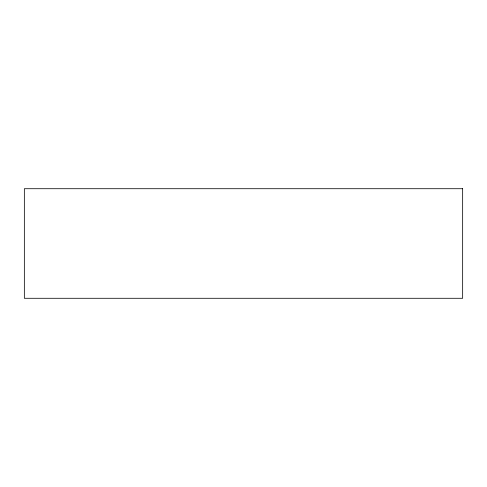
<?xml version="1.0" encoding="UTF-8"?>
<svg xmlns="http://www.w3.org/2000/svg" width="487" height="487" viewBox="0 0 487 487"><rect width="100%" height="100%" fill="white"/><g stroke="black" fill="none" stroke-linecap="round" stroke-linejoin="round"><path stroke-width="0.73" d="M462.65 188.713L24.35 188.713L24.35 298.288L462.65 298.288L462.65 188.713"/></g></svg>
